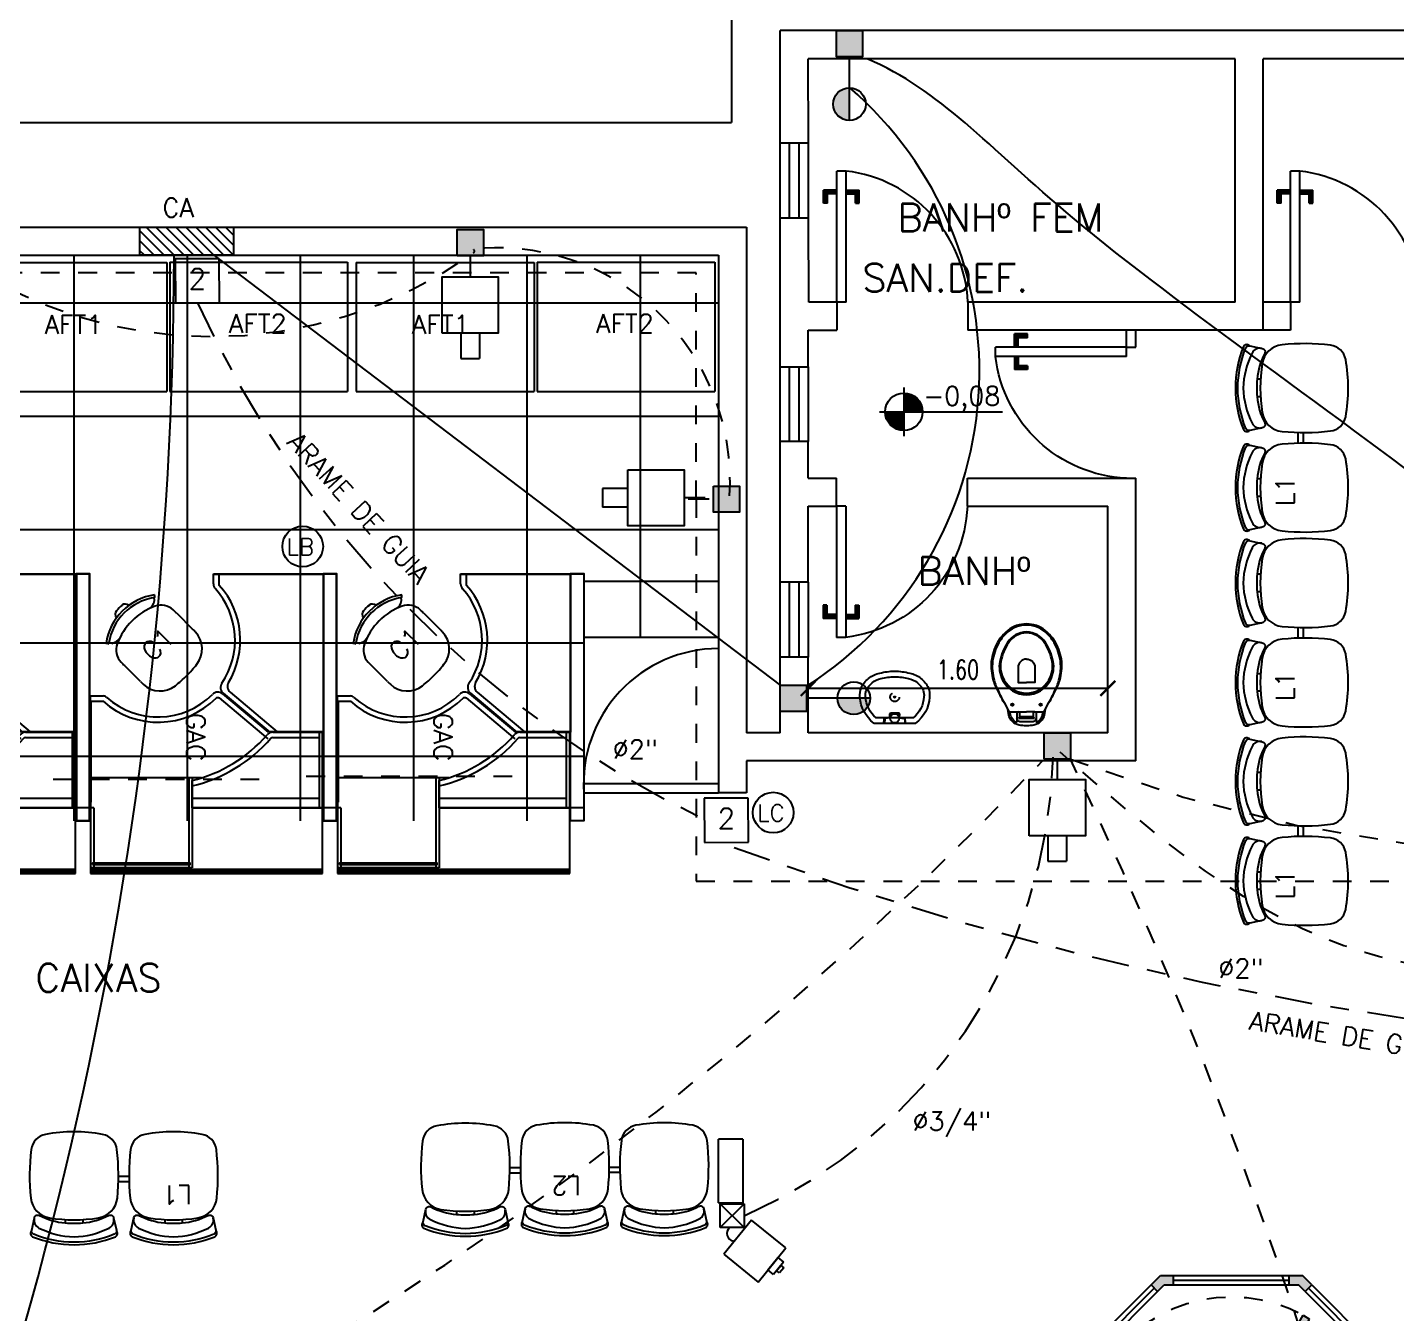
# Model space of a CAD drawing. Extents: x 16 to 124, y 36 to 90.
# Drawn here: x 44.68 to 51.99, y 43.38 to 50.25 of the extents above; entities that cross this region are included whole.
import ezdxf

# ---------------------------------------------------------------- set-up
doc = ezdxf.new("R2010")
doc.units = 0
doc.header["$LTSCALE"] = 0.02
doc.header["$PDMODE"] = 2
for name, pattern in [('DASHDOT', [1, 0.5, -0.25, 0, -0.25]), ('DASHED2', [0.375, 0.25, -0.125]), ('HIDDEN', [0.375, 0.25, -0.125])]:
    doc.linetypes.add(name, pattern=pattern)
doc.layers.get('0').update_dxf_attribs({"linetype": 'CONTINUOUS'})
doc.layers.get('DEFPOINTS').update_dxf_attribs({"linetype": 'CONTINUOUS'})
for name, color, linetype in [('42-TEXTO', 1, 'CONTINUOUS'), ('ACESSORIOS', 6, 'CONTINUOUS'), ('ALARME', 2, 'DASHDOT'), ('ARQUITETURA20', 1, 'CONTINUOUS'), ('BLOCOS', 1, 'CONTINUOUS'), ('CADEIRAS', 6, 'CONTINUOUS'), ('CAIXAS', 7, 'CONTINUOUS'), ('CAN-ALARME', 10, 'DASHDOT'), ('CAN-SENSOR', 9, 'DASHED2'), ('CANALETAS', 4, 'CONTINUOUS'), ('CODIGO', 6, 'CONTINUOUS'), ('CONDUL', 5, 'CONTINUOUS'), ('COTAS', 6, 'CONTINUOUS'), ('DIVISORIA', 5, 'CONTINUOUS'), ('EL-ELETRODUTO', 2, 'CONTINUOUS'), ('ESQUAD-SOLID', 6, 'CONTINUOUS'), ('ESQUADRIA', 1, 'CONTINUOUS'), ('ESQUADRIA-F', 6, 'CONTINUOUS'), ('ESQUADRIAS-F', 2, 'CONTINUOUS'), ('ESQUADRIAS-G', 1, 'CONTINUOUS'), ('MESA-SUP', 5, 'CONTINUOUS'), ('MESAS', 1, 'CONTINUOUS'), ('PAREDES', 7, 'CONTINUOUS'), ('PISO', 6, 'CONTINUOUS'), ('PISOELEVADO', 6, 'CONTINUOUS'), ('SAN', 6, 'CONTINUOUS'), ('TEXTO', 7, 'CONTINUOUS'), ('TEXTO-F', 6, 'CONTINUOUS'), ('TEXTO30', 5, 'CONTINUOUS'), ('TOMADAS30', 5, 'CONTINUOUS')]:
    doc.layers.add(name, color=color, linetype=linetype)
doc.styles.add('COTAS', font='romans.shx', dxfattribs={"width": 0.75})
doc.styles.add('ROMANS', font='simplex.shx')
doc.dimstyles.new('COTAS', dxfattribs={"dimtxt": 0.1, "dimasz": 0.08, "dimexe": 0.1, "dimexo": 0.05, "dimgap": 0.05, "dimtad": 1, "dimzin": 0, "dimdsep": 46, "dimtxsty": 'COTAS', "dimblk1": 'ARCHTICK', "dimblk2": 'ARCHTICK', "dimsah": 1, "dimcen": 2.5, "dimclrt": 1, "dimadec": 0, "dimazin": 0, "dimtfac": 1, "dimtdec": 4, "dimtmove": 2, "dimatfit": 3, "dimldrblk": 'ARCHTICK', "dimfxl": 1, "dimtvp": 1, "dimtolj": 1, "dimtzin": 0, "dimarcsym": 0})

# ---------------------------------------------------------------- blocks, each defined once
blk = doc.blocks.new('PORTA-GIRA')
at = {"layer": 'ESQUAD-SOLID'}
h = blk.add_hatch(color=256, dxfattribs=at)
h.paths.add_polyline_path([(0.1, 2.1667), (0.0646, 2.2021), (0.0293, 2.1667), (0.0646, 2.1314)])
h.paths.add_polyline_path([(-0.3718, 1.695), (-0.4071, 1.7303), (-0.4571, 1.6803), (-0.4571, 1.6096), (-0.4071, 1.6096), (-0.4071, 1.6596)])
h.paths.add_polyline_path([(0.4786, 2.1008, 0.012502), (0.4386, 2.1008), (0.4386, 2.001), (0.4786, 2.001)])
h.paths.add_polyline_path([(0.8525, 2.2021), (0.8172, 2.1667), (0.8525, 2.1314), (0.8879, 2.1667)])
h.paths.add_polyline_path([(1.3743, 1.6803), (1.3389, 1.7157), (1.3036, 1.6803), (1.3243, 1.6596), (1.3243, 1.6096), (1.3743, 1.6096)])
h.paths.add_polyline_path([(1.3743, 0.9925), (1.3243, 0.9925), (1.3243, 0.9425), (1.2889, 0.9071), (1.3243, 0.8718), (1.3743, 0.9218)])
h.paths.add_polyline_path([(0.8525, 0.4707), (0.8172, 0.4354), (0.8525, 0.4), (0.8879, 0.4354)])
h.paths.add_polyline_path([(0.0646, 0.4707), (0.0293, 0.4354), (0.0646, 0.4), (0.1, 0.4354)])
h.paths.add_polyline_path([(-0.3718, 0.9071), (-0.4071, 0.9425), (-0.4071, 0.9925), (-0.4571, 0.9925), (-0.4571, 0.9218), (-0.4071, 0.8718)])
h.paths.add_polyline_path([(-0.1376, 0.9337), (-0.1576, 0.9684), (-0.244, 0.9185, 0.012502), (-0.224, 0.8838)])
h.paths.add_polyline_path([(1.0748, 0.9684), (1.0548, 0.9337), (1.1412, 0.8838, 0.012502), (1.1612, 0.9185)])
h.paths.add_polyline_path([(0.5586, 1.301, 1), (0.3586, 1.301, 1)])
h.paths.add_polyline_path([(0.1, 0.35), (0, 0.35), (0, 0), (0.1, 0)])
h.paths.add_polyline_path([(0.13, 0.4), (0.0646, 0.4), (0, 0.4), (0, 0.35), (0.1, 0.35), (0.13, 0.35)])
h.paths.add_polyline_path([(0.9172, 0.4), (0.8172, 0.4), (0.7872, 0.4), (0.7872, 0.35), (0.8172, 0.35), (0.9172, 0.35)])
h.paths.add_polyline_path([(0.9172, 0.35), (0.8172, 0.35), (0.8172, 0), (0.9172, 0)])
h.paths.add_polyline_path([(0.4786, 1.4376), (0.4386, 1.4376), (0.4386, 1.399, -0.101021), (0.4786, 1.399)])
h.paths.add_polyline_path([(0.5869, 1.2501), (0.5534, 1.2694, -0.101021), (0.5334, 1.2347), (0.5669, 1.2154)])
h.paths.add_polyline_path([(0.3637, 1.2694), (0.3303, 1.2501), (0.3503, 1.2154), (0.3837, 1.2347, -0.101021)])
at = {"layer": 'ESQUADRIA'}
for p, q in [((0.0293, 2.1667), (0.0646, 2.2021)), ((0.0646, 2.2021), (0.1, 2.1667)), ((0.8525, 2.2021), (0.8172, 2.1667)), ((0.8525, 2.2021), (0.8879, 2.1667)), ((-0.3894, 1.7127), (0.047, 2.149)), ((0.0293, 2.1667), (0.0646, 2.1314)), ((0.0646, 2.1314), (0.1, 2.1667)), ((0.8172, 2.1667), (0.8525, 2.1314)), ((0.8879, 2.1667), (0.8525, 2.1314)), ((1.3212, 1.698), (0.8702, 2.149)), ((0.4386, 2.001), (0.4386, 2.101)), ((0.4386, 2.101), (0.4786, 2.101)), ((0.4786, 2.001), (0.4786, 2.101)), ((0.4386, 2.001), (0.4786, 2.001)), ((0.4586, 1.4376), (0.4586, 2.001)), ((-0.4071, 1.7303), (-0.4571, 1.6803)), ((-0.4071, 1.7303), (-0.3718, 1.695)), ((-0.3718, 1.695), (-0.4071, 1.6596)), ((1.3389, 1.7157), (1.3036, 1.6803)), ((1.3389, 1.7157), (1.3743, 1.6803)), ((-0.4571, 1.6803), (-0.4571, 1.6096)), ((-0.4071, 1.6096), (-0.4571, 1.6096)), ((-0.4321, 1.6096), (-0.4321, 0.9925)), ((-0.4071, 1.6596), (-0.4071, 1.6096)), ((1.3036, 1.6803), (1.3243, 1.6596)), ((1.3243, 1.6096), (1.3243, 1.6596)), ((1.3243, 1.6096), (1.3743, 1.6096)), ((1.3493, 0.9925), (1.3493, 1.6096)), ((1.3743, 1.6096), (1.3743, 1.6803)), ((0.4786, 1.4376), (0.4386, 1.4376)), ((0.4386, 1.399), (0.4386, 1.4376)), ((0.4786, 1.399), (0.4786, 1.4376)), ((0.3637, 1.2694), (0.3303, 1.2501)), ((0.3303, 1.2501), (0.3503, 1.2154)), ((0.5534, 1.2694), (0.5869, 1.2501)), ((0.5669, 1.2154), (0.5869, 1.2501)), ((0.3403, 1.2327), (-0.1476, 0.951)), ((0.3837, 1.2347), (0.3503, 1.2154)), ((0.5334, 1.2347), (0.5669, 1.2154)), ((0.5769, 1.2327), (1.0648, 0.951)), ((-0.4571, 0.9925), (-0.4571, 0.9218)), ((-0.4071, 0.9925), (-0.4571, 0.9925)), ((-0.4071, 0.9925), (-0.4071, 0.9425)), ((-0.1576, 0.9684), (-0.2442, 0.9184)), ((-0.1576, 0.9684), (-0.1376, 0.9337)), ((1.0548, 0.9337), (1.0748, 0.9684)), ((1.0748, 0.9684), (1.1614, 0.9184)), ((1.3243, 0.9425), (1.3243, 0.9925)), ((1.3243, 0.9925), (1.3743, 0.9925)), ((1.3743, 0.9218), (1.3743, 0.9925)), ((-0.4071, 0.8718), (-0.4571, 0.9218)), ((-0.3718, 0.9071), (-0.4071, 0.9425)), ((-0.3718, 0.9071), (-0.4071, 0.8718)), ((-0.3894, 0.8894), (0.047, 0.453)), ((-0.2442, 0.9184), (-0.2242, 0.8837)), ((-0.1376, 0.9337), (-0.2242, 0.8837)), ((0.8702, 0.453), (1.3066, 0.8894)), ((1.0548, 0.9337), (1.1414, 0.8837)), ((1.1414, 0.8837), (1.1614, 0.9184)), ((1.2889, 0.9071), (1.3243, 0.9425)), ((1.2889, 0.9071), (1.3243, 0.8718)), ((1.3243, 0.8718), (1.3743, 0.9218)), ((0.0646, 0.4707), (0.0293, 0.4354)), ((0.1, 0.4354), (0.0646, 0.4707)), ((0.8172, 0.4354), (0.8525, 0.4707)), ((0.8525, 0.4707), (0.8879, 0.4354)), ((0, 0), (0, 0.4)), ((0, 0.4), (0.1, 0.4)), ((0.0646, 0.4), (0.0293, 0.4354)), ((0.1, 0.4354), (0.0646, 0.4)), ((0.0646, 0.4), (0.13, 0.4)), ((0.13, 0.35), (0.13, 0.4)), ((0.7872, 0.35), (0.7872, 0.4)), ((0.8525, 0.4), (0.7872, 0.4)), ((0.8172, 0.4354), (0.8525, 0.4)), ((0.8172, 0.4), (0.9172, 0.4)), ((0.8525, 0.4), (0.8879, 0.4354)), ((0.9172, 0), (0.9172, 0.4)), ((0, 0.35), (0.1, 0.35)), ((0.1, 0), (0.1, 0.35)), ((0.1, 0.35), (0.13, 0.35)), ((0.8172, 0.35), (0.7872, 0.35)), ((0.8172, 0), (0.8172, 0.35)), ((0.8172, 0.35), (0.9172, 0.35)), ((0, 0), (0.1, 0)), ((0.8172, 0), (0.9172, 0))]:
    blk.add_line(p, q, dxfattribs=at)
blk.add_circle((0.4586, 1.301), 0.1, dxfattribs=at)
at = {"layer": 'ESQUADRIA-F'}
for p, q in [((-0.4071, 1.7303), (0.0293, 2.1667)), ((-0.3718, 1.695), (0.0646, 2.1314)), ((1.3036, 1.6803), (0.8525, 2.1314)), ((1.3389, 1.7157), (0.8879, 2.1667)), ((0.4386, 2.001), (0.4386, 1.4376)), ((0.4786, 2.001), (0.4786, 1.4376)), ((-0.4571, 1.6096), (-0.4571, 0.9925)), ((-0.4071, 1.6096), (-0.4071, 0.9925)), ((1.3243, 0.9925), (1.3243, 1.6096)), ((1.3743, 0.9925), (1.3743, 1.6096)), ((-0.1576, 0.9684), (0.3303, 1.2501)), ((0.5869, 1.2501), (1.0748, 0.9684)), ((-0.1376, 0.9337), (0.3503, 1.2154)), ((0.5669, 1.2154), (1.0548, 0.9337)), ((-0.3718, 0.9071), (0.0646, 0.4707)), ((0.8525, 0.4707), (1.2889, 0.9071)), ((-0.4071, 0.8718), (0.0293, 0.4354)), ((0.8879, 0.4354), (1.3243, 0.8718))]:
    blk.add_line(p, q, dxfattribs=at)
at = {"layer": 'PISO', "linetype": 'HIDDEN'}
blk.add_circle((0.4586, 1.301), 0.8, dxfattribs=at)
blk = doc.blocks.new('*X11')
at = {"color": 0}
for p, q in [((1170.7261, 1261.4762), (1170.7313, 1261.4814)), ((1170.7261, 1261.4709), (1170.7321, 1261.4769)), ((1170.7261, 1261.4656), (1170.7321, 1261.4716)), ((1170.7261, 1261.4603), (1170.7321, 1261.4663)), ((1170.7261, 1261.455), (1170.7321, 1261.461)), ((1170.7261, 1261.4497), (1170.7321, 1261.4557)), ((1170.7261, 1261.4444), (1170.7321, 1261.4504)), ((1170.7261, 1261.4391), (1170.7321, 1261.4451)), ((1170.7261, 1261.4338), (1170.7321, 1261.4398)), ((1170.7261, 1261.4285), (1170.7321, 1261.4345)), ((1170.7261, 1261.4232), (1170.7321, 1261.4292)), ((1170.7261, 1261.4179), (1170.7321, 1261.4239)), ((1170.7261, 1261.4126), (1170.7321, 1261.4186)), ((1170.7261, 1261.4073), (1170.7321, 1261.4133)), ((1170.7261, 1261.402), (1170.7321, 1261.408)), ((1170.7261, 1261.3967), (1170.7321, 1261.4027)), ((1170.7261, 1261.3914), (1170.7321, 1261.3974)), ((1170.7261, 1261.3861), (1170.7321, 1261.3921)), ((1170.7261, 1261.3808), (1170.7321, 1261.3868)), ((1170.7261, 1261.3755), (1170.7321, 1261.3815)), ((1170.7261, 1261.3702), (1170.7321, 1261.3762)), ((1170.7261, 1261.3649), (1170.7321, 1261.3709)), ((1170.7261, 1261.3595), (1170.7321, 1261.3655)), ((1170.7261, 1261.3542), (1170.7321, 1261.3602)), ((1170.7261, 1261.3489), (1170.7321, 1261.3549)), ((1170.7261, 1261.3436), (1170.7321, 1261.3496)), ((1170.7261, 1261.3383), (1170.7321, 1261.3443)), ((1170.7261, 1261.333), (1170.7321, 1261.339)), ((1170.7261, 1261.3277), (1170.7321, 1261.3337)), ((1170.7261, 1261.3224), (1170.7321, 1261.3284)), ((1170.7261, 1261.3171), (1170.7321, 1261.3231)), ((1170.7261, 1261.3118), (1170.7321, 1261.3178)), ((1170.7261, 1261.3065), (1170.7321, 1261.3125)), ((1170.7261, 1261.3012), (1170.7321, 1261.3072)), ((1170.7261, 1261.2959), (1170.7321, 1261.3019)), ((1170.7261, 1261.2906), (1170.7321, 1261.2966)), ((1170.7261, 1261.2853), (1170.7321, 1261.2913)), ((1170.7261, 1261.28), (1170.7321, 1261.286)), ((1170.7261, 1261.2747), (1170.7321, 1261.2807)), ((1170.7261, 1261.2694), (1170.7321, 1261.2754)), ((1170.7261, 1261.2641), (1170.7321, 1261.2701)), ((1170.7261, 1261.2588), (1170.7321, 1261.2648)), ((1170.7261, 1261.2535), (1170.7321, 1261.2595)), ((1170.7261, 1261.2482), (1170.7321, 1261.2542)), ((1170.7261, 1261.2429), (1170.7321, 1261.2489)), ((1170.7261, 1261.2376), (1170.7321, 1261.2436)), ((1170.7261, 1261.2323), (1170.7321, 1261.2383)), ((1170.7261, 1261.227), (1170.7321, 1261.233)), ((1170.7261, 1261.2217), (1170.7321, 1261.2277)), ((1170.7261, 1261.2164), (1170.7321, 1261.2224)), ((1170.7261, 1261.2111), (1170.7321, 1261.2171)), ((1170.7261, 1261.2058), (1170.7321, 1261.2118)), ((1170.7261, 1261.2005), (1170.7321, 1261.2065)), ((1170.7261, 1261.1951), (1170.7321, 1261.2011)), ((1170.7261, 1261.1898), (1170.7321, 1261.1958)), ((1170.7261, 1261.1845), (1170.7321, 1261.1905)), ((1170.7261, 1261.1792), (1170.7321, 1261.1852)), ((1170.7261, 1261.1739), (1170.7321, 1261.1799)), ((1170.7261, 1261.1686), (1170.7321, 1261.1746)), ((1170.7261, 1261.1633), (1170.7321, 1261.1693)), ((1170.7261, 1261.158), (1170.7321, 1261.164)), ((1170.7261, 1261.1527), (1170.7321, 1261.1587)), ((1170.7261, 1261.1474), (1170.7321, 1261.1534)), ((1170.7261, 1261.1421), (1170.7321, 1261.1481)), ((1170.7261, 1261.1368), (1170.7321, 1261.1428)), ((1170.7261, 1261.1315), (1170.7321, 1261.1375)), ((1170.7261, 1261.1262), (1170.7321, 1261.1322)), ((1170.7261, 1261.1209), (1170.7321, 1261.1269)), ((1170.7261, 1261.1156), (1170.7321, 1261.1216)), ((1170.7261, 1261.1103), (1170.7321, 1261.1163)), ((1170.7261, 1261.105), (1170.7321, 1261.111)), ((1170.7261, 1261.0997), (1170.7321, 1261.1057)), ((1170.7261, 1261.0944), (1170.7321, 1261.1004)), ((1170.7261, 1261.0891), (1170.7321, 1261.0951)), ((1170.7261, 1261.0838), (1170.7321, 1261.0898)), ((1170.7261, 1261.0785), (1170.7321, 1261.0845)), ((1170.7261, 1261.0732), (1170.7321, 1261.0792)), ((1170.7261, 1261.0679), (1170.7321, 1261.0739)), ((1170.7261, 1261.0626), (1170.7321, 1261.0686)), ((1170.7261, 1261.0573), (1170.7321, 1261.0633)), ((1170.7261, 1261.052), (1170.7321, 1261.058)), ((1170.7261, 1261.0467), (1170.7321, 1261.0527)), ((1170.7261, 1261.0414), (1170.7321, 1261.0474)), ((1170.7261, 1261.036), (1170.7321, 1261.042)), ((1170.7261, 1261.0307), (1170.7321, 1261.0367)), ((1170.7261, 1261.0254), (1170.7321, 1261.0314)), ((1170.7261, 1261.0201), (1170.7321, 1261.0261)), ((1170.7261, 1261.0148), (1170.7321, 1261.0208)), ((1170.7261, 1261.0095), (1170.7321, 1261.0155)), ((1170.7261, 1261.0042), (1170.7321, 1261.0102)), ((1170.7261, 1260.9989), (1170.7321, 1261.0049)), ((1170.7261, 1260.9936), (1170.7321, 1260.9996)), ((1170.7261, 1260.9883), (1170.7321, 1260.9943)), ((1170.7261, 1260.983), (1170.7321, 1260.989)), ((1170.7261, 1260.9777), (1170.7321, 1260.9837)), ((1170.7281, 1260.9744), (1170.7321, 1260.9784))]:
    blk.add_line(p, q, dxfattribs=at)
blk = doc.blocks.new('C1')
at = {"layer": 'CADEIRAS'}
for p, q in [((-0.1571, -0.0915), (-0.1627, -0.084)), ((-0.141, -0.1051), (-0.1505, -0.0924)), ((0.1822, -0.1051), (0.1916, -0.0924)), ((0.1982, -0.0915), (0.2039, -0.084)), ((-0.1768, -0.3574), (-0.1768, -0.237)), ((0.218, -0.237), (0.218, -0.3574))]:
    blk.add_line(p, q, dxfattribs=at)
for centre, radius, start, end in [((0.0206, -0.3284), 0.329, 86.41668, 93.58332), ((0.0206, -0.3284), 0.3055, 53.1301, 126.8699), ((0.0206, -0.3284), 0.2914, 54.0396, 125.9604), ((0.0018, -0.0281), 0.0282, 93.58332, 176.62809), ((0.0394, -0.0281), 0.0282, 3.37191, 86.41668), ((-0.0825, -0.2134), 0.094, 114.93883, 178.30739), ((-0.1533, -0.0887), 0.0047, 216.8699, 305.9604), ((-0.1047, -0.0545), 0.0623, 234.34051, 285.73963), ((0.0206, -0.435), 0.3384, 90, 114.93883), ((0.0206, -0.435), 0.3384, 65.06117, 90), ((0.1458, -0.0545), 0.0623, 254.26037, 305.65949), ((0.1236, -0.2134), 0.094, 1.69261, 65.06117), ((0.1944, -0.0887), 0.0047, 234.0396, 323.1301), ((0.7162, -0.237), 0.893, 178.30739, 180), ((-0.675, -0.237), 0.893, 0, 1.69261), ((0.5282, -0.3574), 0.705, 180, 181.72928), ((-0.487, -0.3574), 0.705, 358.27072, 360), ((-0.045, -0.3747), 0.1316, 181.72928, 263.15503), ((0.0861, -0.3747), 0.1316, 276.84497, 358.27072), ((0.0206, 0.1713), 0.6815, 263.15503, 270), ((0.0206, 0.1713), 0.6815, 270, 276.84497)]:
    blk.add_arc(centre, radius, start, end, dxfattribs=at)
at = {"layer": 'CODIGO', "style": 'ROMANS'}
blk.add_text('C1', height=0.1, dxfattribs=at).set_placement((-0.0581, -0.3324))
blk = doc.blocks.new('GAC')
at = {"layer": 'CODIGO', "color": 2}
blk.add_line((1.2, 1.297), (1.2, 0.618), dxfattribs=at)
at = {"layer": 'MESA-SUP'}
for p, q in [((1.25, 1.39), (1.25, 1.32)), ((0, 1.32), (0.8467, 1.32)), ((0.0025, 1.3175), (0.8442, 1.3175)), ((0.0025, 1.3175), (0.8442, 1.3175)), ((1.25, 0.07), (1.25, 0))]:
    blk.add_line(p, q, dxfattribs=at)
blk.add_lwpolyline([(0, 1.32), (-0.0015, 1.32), (-0.0015, 1.39), (0, 1.39)], dxfattribs=at)
for points in [[(1.32, 1.32), (0, 1.32), (0, 1.39), (1.32, 1.39)], [(1.32, 0.07), (0, 0.07), (0, 0), (1.32, 0)]]:
    blk.add_lwpolyline(points, close=True, dxfattribs=at)
at = {"layer": 'MESAS'}
for p, q in [((0, 0.7325), (0, 1.32)), ((0.0025, 0.7325), (0.0025, 1.3175)), ((0.8442, 1.3175), (0.8442, 1.0298)), ((0.8467, 1.32), (0.8467, 1.0328)), ((0.8467, 1.315), (0.8467, 1.03)), ((0.8467, 1.0485), (0.8467, 1.315)), ((1.6, 1.315), (0.8467, 1.315)), ((0.8467, 1.315), (1.25, 1.315)), ((0.8467, 1.297), (1.25, 1.297)), ((0.8747, 1.0485), (0.8747, 1.297)), ((0.9, 1.315), (1.25, 1.315)), ((1.25, 1.302), (1.25, 1.315)), ((1.25, 1.315), (1.25, 0.618)), ((1.25, 0.618), (1.25, 1.302)), ((1.58, 1.315), (1.58, 0.075)), ((1.5852, 1.315), (1.5852, 0.075)), ((1.59, 1.315), (1.59, 0.075)), ((1.5941, 1.315), (1.5941, 0.075)), ((1.5973, 1.315), (1.5973, 0.075)), ((1.5993, 1.315), (1.5993, 0.075)), ((1.6, 0.075), (1.6, 1.315)), ((0.6326, 0.8212), (0.8442, 1.0734)), ((0.6383, 0.7844), (0.8467, 1.0328)), ((0.6417, 0.7807), (0.8467, 1.025)), ((0.0542, 0.7325), (0, 0.7325)), ((0.0622, 0.7636), (0.0025, 0.7636)), ((1.09, 0.6692), (1.09, 0.075)), ((1.09, 0.618), (1.09, 0.6)), ((1.09, 0.618), (1.09, 0.6)), ((1.09, 0.618), (1.57, 0.618)), ((1.09, 0.6), (1.546, 0.6)), ((1.25, 0.618), (1.1043, 0.618)), ((1.552, 0.6), (1.57, 0.6)), ((1.57, 0.618), (1.57, 0.6)), ((1.57, 0.6), (1.57, 0.075)), ((0.6527, 0.075), (0.6527, 0.1423)), ((1.2227, 0.075), (0.6527, 0.075)), ((0.6807, 0.0775), (1.2202, 0.0775)), ((1.09, 0.075), (1.6, 0.075)), ((1.25, 0.093), (1.25, 0.075)), ((1.25, 0.093), (1.546, 0.093)), ((1.25, 0.075), (1.57, 0.075)), ((1.552, 0.093), (1.57, 0.093))]:
    blk.add_line(p, q, dxfattribs=at)
blk.add_lwpolyline([(0.6807, 0.0775), (0.6807, 0.1423, -0.184744), (0.6812, 0.1437, 0.399041), (0.6639, 0.7465, -0.389622), (0.6632, 0.7627), (0.8812, 1.0225)], format="xyb", dxfattribs=at)
blk.add_lwpolyline([(1.552, 0.086), (1.552, 0.607), (1.546, 0.607), (1.546, 0.086)], close=True, dxfattribs=at)
for centre, radius, start, end in [((0.8867, 1.0485), 0.04, 180, 229.04057), ((0.8867, 1.0485), 0.012, 180, 229.04057), ((0.355, 0.436), 0.7991, 13.1649, 49.04057), ((0.355, 0.436), 0.7711, 13.65202, 49.04057), ((0.355, 0.436), 0.4394, 58.9935, 131.79281), ((0.355, 0.436), 0.4114, 55.96883, 131.79281), ((0.6019, 0.8469), 0.04, 238.9935, 320), ((0.0542, 0.7725), 0.04, 270, 311.79281), ((0.6076, 0.8101), 0.04, 235.96883, 320), ((0.6724, 0.755), 0.04, 140, 225.14798), ((0.355, 0.436), 0.41, 318.13186, 45.14798), ((0.6827, 0.1423), 0.03, 138.13186, 180)]:
    blk.add_arc(centre, radius, start, end, dxfattribs=at)
at = {"rotation": 135}
blk.add_blockref('C1', (0.198, 0.2143), dxfattribs=at)
at = {"layer": 'MESAS'}
blk.add_blockref('*X11', (-1169.1801, -1260.8814), dxfattribs=at)
at = {"layer": 'CODIGO', "style": 'ROMANS'}
blk.add_text('GAC', height=0.1, dxfattribs=at).set_placement((0.7435, 0.5887))
blk = doc.blocks.new('A$C2DC308E3')
at = {"layer": 'CADEIRAS'}
for p, q in [((0.1848, 0.4548), (0.1848, 0.4727)), ((0.2788, 0.4548), (0.2788, 0.4727)), ((0.7159, 0.4548), (0.7159, 0.4727)), ((0.8099, 0.4548), (0.8099, 0.4727)), ((0.4682, 0.2529), (0.5265, 0.2529)), ((0.4682, 0.2529), (0.4779, 0.2529)), ((0.4692, 0.2247), (0.5256, 0.2247))]:
    blk.add_line(p, q, dxfattribs=at)
for points in [[(0.4584, 0.5138, 0.481357), (0.4531, 0.5465, 0.097119), (0.2318, 0.5891, 0.097119), (0.0105, 0.5465, 0.481357), (0.0052, 0.5138)], [(0.9895, 0.5138, 0.481357), (0.9842, 0.5465, 0.097119), (0.7629, 0.5891, 0.097119), (0.5417, 0.5465, 0.481357), (0.5363, 0.5138)], [(0.1848, 0.4727, 0.100785), (0.0473, 0.4327, -0.49505), (0.0202, 0.4453), (0.0055, 0.5121, -0.365963), (0.0168, 0.5335, -0.0944), (0.2318, 0.5761, -0.0944), (0.4468, 0.5335, -0.365963), (0.4581, 0.5121), (0.4434, 0.4453, -0.49505), (0.4163, 0.4327, 0.100785), (0.2788, 0.4727, 0.100785)], [(0.444, 0.448, 0.344642), (0.419, 0.5003, 0.1068), (0.2318, 0.5474, 0.1068), (0.0446, 0.5003, 0.344642), (0.0196, 0.448)], [(0.7159, 0.4727, 0.100785), (0.5784, 0.4327, -0.49505), (0.5513, 0.4453), (0.5366, 0.5121, -0.365963), (0.548, 0.5335, -0.0944), (0.7629, 0.5761, -0.0944), (0.9779, 0.5335, -0.365963), (0.9892, 0.5121), (0.9746, 0.4453, -0.49505), (0.9475, 0.4327, 0.100785), (0.8099, 0.4727, 0.100785)], [(0.9752, 0.448, 0.344642), (0.9501, 0.5003, 0.1068), (0.7629, 0.5474, 0.1068), (0.5758, 0.5003, 0.344642), (0.5507, 0.448)]]:
    blk.add_lwpolyline(points, format="xyb", dxfattribs=at)
for points in [[(0.1008, 0.4459, 0.340817), (0.0005, 0.3401, 0.05523), (0.0028, 0.0813, 0.328643), (0.0792, 0, 0.09095), (0.3844, 0, 0.328643), (0.4608, 0.0813, 0.05523), (0.4631, 0.3401, 0.340817), (0.3629, 0.4459, 0.077917)], [(0.6319, 0.4459, 0.340817), (0.5316, 0.3401, 0.05523), (0.5339, 0.0813, 0.328643), (0.6103, 0, 0.09095), (0.9156, 0, 0.328643), (0.9919, 0.0813, 0.05523), (0.9942, 0.3401, 0.340817), (0.894, 0.4459, 0.077917)]]:
    blk.add_lwpolyline(points, format="xyb", close=True, dxfattribs=at)
for centre in [(0.2318, -0.0397), (0.7629, -0.0397)]:
    blk.add_arc(centre, 0.5146, 84.75947, 95.24053, dxfattribs=at)
at = {"layer": 'CODIGO', "style": 'ROMANS'}
blk.add_text('L1', height=0.1, dxfattribs=at).set_placement((0.1328, 0.273))
blk = doc.blocks.new('A$C33302E0F')
at = {"layer": 'CADEIRAS'}
for p, q in [((0.1848, 0.4548), (0.1848, 0.4727)), ((0.2788, 0.4548), (0.2788, 0.4727)), ((0.7159, 0.4548), (0.7159, 0.4727)), ((0.8099, 0.4548), (0.8099, 0.4727)), ((1.247, 0.4578), (1.247, 0.4757)), ((1.341, 0.4578), (1.341, 0.4757)), ((0.4682, 0.2529), (0.5265, 0.2529)), ((0.4682, 0.2529), (0.4779, 0.2529)), ((0.4692, 0.2247), (0.5256, 0.2247)), ((0.9994, 0.2559), (1.0576, 0.2559)), ((1.0003, 0.2277), (1.0567, 0.2277))]:
    blk.add_line(p, q, dxfattribs=at)
for points in [[(0.4584, 0.5138, 0.481357), (0.4531, 0.5465, 0.097119), (0.2318, 0.5891, 0.097119), (0.0105, 0.5465, 0.481357), (0.0052, 0.5138)], [(0.9895, 0.5138, 0.481357), (0.9842, 0.5465, 0.097119), (0.7629, 0.5891, 0.097119), (0.5417, 0.5465, 0.481357), (0.5363, 0.5138)], [(1.5206, 0.5168, 0.481357), (1.5153, 0.5495, 0.097119), (1.294, 0.5921, 0.097119), (1.0728, 0.5495, 0.481357), (1.0675, 0.5168)], [(0.1848, 0.4727, 0.100785), (0.0473, 0.4327, -0.49505), (0.0202, 0.4453), (0.0055, 0.5121, -0.365963), (0.0168, 0.5335, -0.0944), (0.2318, 0.5761, -0.0944), (0.4468, 0.5335, -0.365963), (0.4581, 0.5121), (0.4434, 0.4453, -0.49505), (0.4163, 0.4327, 0.100785), (0.2788, 0.4727, 0.100785)], [(0.444, 0.448, 0.344642), (0.419, 0.5003, 0.1068), (0.2318, 0.5474, 0.1068), (0.0446, 0.5003, 0.344642), (0.0196, 0.448)], [(0.7159, 0.4727, 0.100785), (0.5784, 0.4327, -0.49505), (0.5513, 0.4453), (0.5366, 0.5121, -0.365963), (0.548, 0.5335, -0.0944), (0.7629, 0.5761, -0.0944), (0.9779, 0.5335, -0.365963), (0.9892, 0.5121), (0.9746, 0.4453, -0.49505), (0.9475, 0.4327, 0.100785), (0.8099, 0.4727, 0.100785)], [(0.9752, 0.448, 0.344642), (0.9501, 0.5003, 0.1068), (0.7629, 0.5474, 0.1068), (0.5758, 0.5003, 0.344642), (0.5507, 0.448)], [(1.247, 0.4757, 0.100785), (1.1095, 0.4357, -0.49505), (1.0824, 0.4483), (1.0677, 0.5151, -0.365963), (1.0791, 0.5365, -0.0944), (1.294, 0.5791, -0.0944), (1.509, 0.5365, -0.365963), (1.5203, 0.5151), (1.5057, 0.4483, -0.49505), (1.4786, 0.4357, 0.100785), (1.341, 0.4757, 0.100785)], [(1.5063, 0.451, 0.344642), (1.4812, 0.5032, 0.1068), (1.294, 0.5504, 0.1068), (1.1069, 0.5032, 0.344642), (1.0818, 0.451)]]:
    blk.add_lwpolyline(points, format="xyb", dxfattribs=at)
for points in [[(0.1008, 0.4459, 0.340817), (0.0005, 0.3401, 0.05523), (0.0028, 0.0813, 0.328643), (0.0792, 0, 0.09095), (0.3844, 0, 0.328643), (0.4608, 0.0813, 0.05523), (0.4631, 0.3401, 0.340817), (0.3628, 0.4459, 0.077917)], [(0.6319, 0.4459, 0.340817), (0.5316, 0.3401, 0.05523), (0.5339, 0.0813, 0.328643), (0.6103, 0, 0.09095), (0.9156, 0, 0.328643), (0.9919, 0.0813, 0.05523), (0.9942, 0.3401, 0.340817), (0.894, 0.4459, 0.077917)], [(1.163, 0.4489, 0.340817), (1.0627, 0.343, 0.05523), (1.065, 0.0843, 0.328643), (1.1414, 0.003, 0.09095), (1.4467, 0.003, 0.328643), (1.523, 0.0843, 0.05523), (1.5254, 0.343, 0.340817), (1.4251, 0.4489, 0.077917)]]:
    blk.add_lwpolyline(points, format="xyb", close=True, dxfattribs=at)
for centre in [(0.2318, -0.0397), (0.7629, -0.0397), (1.294, -0.0367)]:
    blk.add_arc(centre, 0.5146, 84.75947, 95.24053, dxfattribs=at)
at = {"layer": 'CODIGO', "style": 'ROMANS'}
blk.add_text('L2', height=0.1, dxfattribs=at).set_placement((0.6757, 0.2737))
blk = doc.blocks.new('AFT2')
at = {"layer": 'MESAS'}
for p, q in [((0, 0), (0.95, 0)), ((0, 0), (0, -0.69)), ((0.95, 0), (0.95, -0.69)), ((0, -0.69), (0.95, -0.69))]:
    blk.add_line(p, q, dxfattribs=at)
at = {"layer": 'CODIGO', "style": 'ROMANS'}
blk.add_text('AFT2', height=0.1, dxfattribs=at).set_placement((0.3152, -0.3775))
blk = doc.blocks.new('AFT1')
at = {"layer": 'MESAS'}
for p, q in [((0, 0), (0.95, 0)), ((0, 0), (0, -0.69)), ((0.95, 0), (0.95, -0.69)), ((0, -0.69), (0.95, -0.69))]:
    blk.add_line(p, q, dxfattribs=at)
at = {"layer": 'CODIGO', "style": 'ROMANS'}
blk.add_text('AFT1', height=0.1, dxfattribs=at).set_placement((0.2969, -0.3813))
blk = doc.blocks.new('LB')
at = {"layer": 'ACESSORIOS'}
blk.add_circle((0, 0), 0.1086, dxfattribs=at)
at = {"layer": 'CODIGO', "style": 'ROMANS'}
blk.add_text('LB', height=0.09, dxfattribs=at).set_placement((-0.0855, -0.047))
blk = doc.blocks.new('LC')
at = {"layer": 'ACESSORIOS'}
blk.add_circle((0, 0), 0.1086, dxfattribs=at)
at = {"layer": 'CODIGO', "style": 'ROMANS'}
blk.add_text('LC', height=0.09, dxfattribs=at).set_placement((-0.0855, -0.047))
blk = doc.blocks.new('_ARCHTICK')
at = {"color": 0, "linetype": 'ByBlock', "const_width": 0.15}
blk.add_lwpolyline([(-0.5, -0.5), (0.5, 0.5)], dxfattribs=at)
blk = doc.blocks.new('*D43')
at = {"color": 0, "linetype": 'ByBlock'}
for p, q in [((60.6794, 66.5117), (60.6794, 66.7992)), ((62.2794, 66.5117), (62.2794, 66.7992)), ((62.2794, 66.6992), (60.6794, 66.6992))]:
    blk.add_line(p, q, dxfattribs=at)
at = {"layer": 'DEFPOINTS', "color": 0, "linetype": 'ByBlock'}
for p in [(60.6794, 66.6992), (60.6794, 66.4617), (62.2794, 66.4617)]:
    blk.add_point(p, dxfattribs=at)
at = {"color": 0, "linetype": 'ByBlock', "xscale": 0.08, "yscale": 0.08, "zscale": 0.08, "rotation": 180}
blk.add_blockref('_ARCHTICK', (60.6794, 66.6992), dxfattribs=at)
at = {"color": 0, "linetype": 'ByBlock', "xscale": 0.08, "yscale": 0.08, "zscale": 0.08}
blk.add_blockref('_ARCHTICK', (62.2794, 66.6992), dxfattribs=at)
at = {"color": 1, "linetype": 'ByBlock', "insert": (61.4794, 66.7992), "char_height": 0.1, "attachment_point": 5, "style": 'COTAS'}
blk.add_mtext('\\A1;1.60', dxfattribs=at)
blk = doc.blocks.new('A$C7B783AE8')
at = {"layer": 'ESQUADRIAS-F'}
blk.add_arc((-0.0332, 0.7376), 0.7384, 272.57372, 353.18409, dxfattribs=at)
at = {"layer": 'ESQUADRIAS-G'}
for p, q in [((0.5284, 0.75), (0.5284, 0.77)), ((0.5284, 0.77), (0.5984, 0.77)), ((0.5284, 0.75), (0.5784, 0.75)), ((0.5784, 0.7), (0.5784, 0.75)), ((0.5984, 0.7), (0.5984, 0.77)), ((0, 0.7), (0.7, 0.7)), ((0, 0.65), (0, 0.7)), ((0.7, 0.65), (0.7, 0.7)), ((0, 0.65), (0.7, 0.65)), ((0.5284, 0.6), (0.5784, 0.6)), ((0.5284, 0.6), (0.5284, 0.58)), ((0.5784, 0.65), (0.5784, 0.6)), ((0.5984, 0.65), (0.5984, 0.58)), ((0.5284, 0.58), (0.5984, 0.58))]:
    blk.add_line(p, q, dxfattribs=at)
for points in [[(0.5284, 0.75), (0.5784, 0.75), (0.5284, 0.77), (0.5984, 0.77)], [(0.5984, 0.7), (0.5984, 0.77), (0.5784, 0.7), (0.5784, 0.75)], [(0.5284, 0.58), (0.5984, 0.58), (0.5284, 0.6), (0.5784, 0.6)], [(0.5984, 0.58), (0.5984, 0.65), (0.5784, 0.6), (0.5784, 0.65)]]:
    blk.add_solid(points, dxfattribs=at)
blk = doc.blocks.new('A$C7BC71DF2')
at = {"layer": 'SAN'}
blk.add_line((0.0575, 0.2095), (0.0575, 0.1625), dxfattribs=at)
for points in [[(0.28, 0.186, -0.054423), (0.269, 0.106, -0.129975), (0.2405, 0.046, -0.115349), (0.19, 0.006, -0.10182), (0.14, 0, -0.216856), (0.0015, 0.0745, -0.186978), (0, 0.0775), (0, 0.186), (0, 0.2945, -0.186978), (0.0015, 0.2975, -0.216856), (0.14, 0.372, -0.10182), (0.19, 0.366, -0.115349), (0.2405, 0.326, -0.129975), (0.269, 0.266, -0.054423)], [(0.25, 0.186, -0.054504), (0.2397, 0.1124, -0.133347), (0.2173, 0.065, -0.112344), (0.1788, 0.0339, -0.097819), (0.1423, 0.0299, -0.205179), (0.03, 0.0869), (0.03, 0.2852, -0.205179), (0.1423, 0.3421, -0.097819), (0.1788, 0.3381, -0.112344), (0.2173, 0.307, -0.133347), (0.2397, 0.2596, -0.054504)]]:
    blk.add_lwpolyline(points, format="xyb", close=True, dxfattribs=at)
for points in [[(0.0359, 0.2082, -0.511016), (0.03, 0.212), (0.0275, 0.235, 0.298443), (0.0245, 0.239), (0, 0.2405)], [(0.0025, 0.2445), (0.023, 0.2425, -0.358326), (0.0295, 0.236), (0.032, 0.213, 0.447938), (0.0355, 0.2105, -0.216474), (0.0575, 0.2095)], [(0.0359, 0.1638, 0.511016), (0.03, 0.16), (0.0275, 0.137, -0.298443), (0.0245, 0.133), (0, 0.1315)], [(0.0025, 0.1275), (0.023, 0.1295, 0.358326), (0.0295, 0.136), (0.032, 0.159, -0.447938), (0.0355, 0.1615, 0.216474), (0.0575, 0.1625)]]:
    blk.add_lwpolyline(points, format="xyb", dxfattribs=at)
for centre, radius in [((0.028, 0.186), 0.024), ((0.141, 0.186), 0.004)]:
    blk.add_circle(centre, radius, dxfattribs=at)
at = {"layer": 'SAN', "linetype": 'DASHDOT'}
blk.add_circle((0.141, 0.186), 0.024, dxfattribs=at)
blk = doc.blocks.new('A$C00673D98')
at = {"layer": 'SAN'}
for points in [[(0.0886, 0.4572, 0.047116), (0.0887, 0.4577), (0.0932, 0.4869, -0.305161), (0.148, 0.54, -0.049506), (0.188, 0.544, -0.049506), (0.228, 0.54, -0.305161), (0.2828, 0.4869), (0.2873, 0.4577, 0.047116), (0.2874, 0.4572)], [(0.137, 0.47), (0.137, 0.5025), (0.137, 0.5209, 0.5854), (0.1309, 0.5244, 0.134872), (0.108, 0.5, 0.082359), (0.1003, 0.4687)], [(0.137, 0.5025, -0.414214), (0.157, 0.5225), (0.188, 0.5225), (0.219, 0.5225, -0.414214), (0.239, 0.5025)], [(0.239, 0.47), (0.239, 0.5025), (0.239, 0.5209, -0.5854), (0.2451, 0.5244, -0.134872), (0.268, 0.5, -0.082359), (0.2757, 0.4687)], [(0.143, 0.47), (0.1075, 0.47, 0.269143), (0.0902, 0.4599), (0.0886, 0.4572, -0.044891), (0.0883, 0.4567), (0.068, 0.42, 0.036783), (0.056, 0.4, 0.0196), (0.035, 0.36, 0.056836), (0.01, 0.3, 0.089116), (0, 0.2, 0.095425), (0.0325, 0.1, 0.091656), (0.088, 0.0345, 0.16072), (0.188, 0, 0.16072), (0.288, 0.0345, 0.091656), (0.3435, 0.1, 0.095425), (0.376, 0.2, 0.089116), (0.366, 0.3, 0.056836), (0.341, 0.36, 0.0196), (0.32, 0.4, 0.036783), (0.308, 0.42), (0.2877, 0.4567, -0.044891), (0.2874, 0.4572), (0.2858, 0.4599, 0.269143), (0.2685, 0.47), (0.233, 0.47)], [(0.143, 0.47, 0.414214), (0.153, 0.48), (0.153, 0.493, 0.226163), (0.1504, 0.4984, -0.733322), (0.153, 0.505), (0.188, 0.505), (0.223, 0.505, -0.733322), (0.2256, 0.4984, 0.226163), (0.223, 0.493), (0.223, 0.48, 0.414214), (0.233, 0.47)], [(0.068, 0.42), (0.057, 0.4, 0.0204), (0.038, 0.36, 0.050595), (0.0145, 0.3, 0.089432), (0.0065, 0.2, 0.098712), (0.0405, 0.1, 0.072481), (0.088, 0.043, 0.182574), (0.188, 0.007, 0.182574), (0.288, 0.043, 0.072481), (0.3355, 0.1, 0.098712), (0.3695, 0.2, 0.089432), (0.3615, 0.3, 0.050595), (0.338, 0.36, 0.0204), (0.319, 0.4), (0.308, 0.42)], [(0.188, 0.188, -0.394755), (0.143, 0.232), (0.143, 0.312), (0.188, 0.312)], [(0.188, 0.188, 0.394755), (0.233, 0.232), (0.233, 0.312), (0.188, 0.312)]]:
    blk.add_lwpolyline(points, format="xyb", dxfattribs=at)
for points in [[(0.143, 0.47), (0.1879, 0.47)], [(0.153, 0.4965), (0.188, 0.4965), (0.223, 0.4965)], [(0.233, 0.47), (0.1881, 0.47)]]:
    blk.add_lwpolyline(points, dxfattribs=at)
for points in [[(0.316, 0.3, 0.278895), (0.188, 0.3785, 0.278895), (0.06, 0.3, 0.167831), (0.0455, 0.2, 0.098952), (0.086, 0.1, 0.247323), (0.188, 0.043, 0.247323), (0.29, 0.1, 0.098952), (0.3305, 0.2, 0.167831)], [(0.307, 0.3, 0.264523), (0.188, 0.37, 0.264523), (0.069, 0.3, 0.185303), (0.0515, 0.2, 0.106842), (0.093, 0.1, 0.250606), (0.188, 0.048, 0.250606), (0.283, 0.1, 0.106842), (0.3245, 0.2, 0.185303)]]:
    blk.add_lwpolyline(points, format="xyb", close=True, dxfattribs=at)
for centre in [(0.113, 0.431), (0.263, 0.431)]:
    blk.add_circle(centre, 0.0065, dxfattribs=at)

msp = doc.modelspace()

# ---------------------------------------------------------------- hatches: boundary and pattern name
at = {"layer": 'CAIXAS'}
for points in [[(48.99636, 50.09198), (49.13636, 50.09198), (49.13636, 50.23198), (48.99636, 50.23198)], [(49.06636, 49.75215), (49.06636, 49.92622, 0.4142136), (48.97933, 49.83918, 0.4142136)], [(47.11093, 49.16926), (46.97093, 49.16926), (46.97093, 49.02926), (47.11093, 49.02926)], [(48.47938, 47.65986), (48.47938, 47.79986), (48.33938, 47.79986), (48.33938, 47.65986)], [(48.83636, 46.59698), (48.83636, 46.73698), (48.69636, 46.73698), (48.69636, 46.59698)], [(49.17619, 46.66698), (49.00212, 46.66698, 1.0000002)], [(50.24636, 46.48198), (50.10636, 46.48198), (50.10636, 46.34198), (50.24636, 46.34198)]]:
    msp.add_hatch(color=256, dxfattribs=at).paths.add_polyline_path(points)
h = msp.add_hatch(dxfattribs=at)
h.set_pattern_fill('ANSI31', color=256, scale=0.3, angle=270, style=0)
h.set_pattern_definition([(315, (75.66455, 123.036487), (0.026516504, 0.026516504), [])])
h.paths.add_polyline_path([(45.77636, 49.11164), (45.77636, 49.18198), (45.27636, 49.18198), (45.27636, 49.11164)])
h.paths.add_polyline_path([(45.77636, 49.03198), (45.77636, 49.11164), (45.27636, 49.11164), (45.27636, 49.03198)])

# ---------------------------------------------------------------- linework, layer by layer
at = {"layer": 'ALARME', "ltscale": 20}
for centre, radius, start, end in [((50.76573, 51.15687), 5.70143, 204.663139, 244.275081), ((47.4049, 46.4258), 2.75037, 293.620312, 358.465498), ((54.68382, 62.84369), 18.0827, 249.836923, 282.753944)]:
    msp.add_arc(centre, radius, start, end, dxfattribs=at)
at = {"layer": 'CAIXAS'}
for p, q in [((49.06636, 49.75215), (49.06636, 50.09198)), ((47.04093, 49.02926), (47.04093, 48.91693)), ((46.99093, 48.61693), (46.99093, 48.48101)), ((47.09093, 48.61693), (47.09093, 48.48101)), ((46.99093, 48.48101), (47.09093, 48.48101)), ((47.88329, 47.7873), (47.74737, 47.7873)), ((47.74737, 47.7873), (47.74737, 47.6873)), ((47.88329, 47.6873), (47.74737, 47.6873)), ((48.29562, 47.7373), (48.18329, 47.7373)), ((48.31635, 47.72986), (48.20402, 47.72986)), ((49.17619, 46.66698), (48.83636, 46.66698)), ((50.17645, 46.34476), (50.17645, 46.23243)), ((50.12645, 45.93243), (50.12645, 45.79651)), ((50.22645, 45.93243), (50.22645, 45.79651)), ((50.12645, 45.79651), (50.22645, 45.79651))]:
    msp.add_line(p, q, dxfattribs=at)
for points in [[(49.13636, 50.23198), (49.13636, 50.09198), (48.99636, 50.09198), (48.99636, 50.23198)], [(45.77636, 49.18198), (45.77636, 49.03198), (45.27636, 49.03198), (45.27636, 49.18198)], [(46.97093, 49.02926), (46.97093, 49.16926), (47.11093, 49.16926), (47.11093, 49.02926)], [(46.89093, 48.61693), (46.89093, 48.91693), (47.19093, 48.91693), (47.19093, 48.61693)], [(47.88329, 47.8873), (48.18329, 47.8873), (48.18329, 47.5873), (47.88329, 47.5873)], [(48.33938, 47.79986), (48.47938, 47.79986), (48.47938, 47.65986), (48.33938, 47.65986)], [(48.69636, 46.73698), (48.83636, 46.73698), (48.83636, 46.59698), (48.69636, 46.59698)], [(50.10636, 46.34198), (50.10636, 46.48198), (50.24636, 46.48198), (50.24636, 46.34198)], [(50.02645, 45.93243), (50.02645, 46.23243), (50.32645, 46.23243), (50.32645, 45.93243)]]:
    msp.add_lwpolyline(points, close=True, dxfattribs=at)
for centre in [(49.06636, 49.83918), (49.08916, 46.66698)]:
    msp.add_circle(centre, 0.08703, dxfattribs=at)
at = {"layer": 'CAN-ALARME'}
for p, q in [((48.24746, 48.93842), (42.487, 48.93842)), ((48.24746, 47.72958), (48.24746, 48.93842)), ((48.24746, 47.72958), (48.24746, 45.69108)), ((45.91399, 46.23377), (44.79579, 46.23377)), ((47.26514, 46.24929), (46.11588, 46.24929)), ((48.24746, 45.69108), (60.21833, 45.69108))]:
    msp.add_line(p, q, dxfattribs=at)
at = {"layer": 'CAN-SENSOR'}
for centre, radius, start, end in [((45.65939, 51.01063), 2.41259, 234.182862, 305.466911), ((47.18454, 47.82766), 1.24442, 356.333345, 96.973299), ((47.05313, 49.05429), 0.01055, 305.466911, 54.533089), ((53.02098, 53.58921), 7.76021, 249.050561, 322.097654), ((36.49035, 59.2288), 18.74742, 293.800003, 316.533931), ((28.32463, 35.73091), 24.35482, 13.407006, 25.82898)]:
    msp.add_arc(centre, radius, start, end, dxfattribs=at)
msp.add_spline([(53.10663, 44.20332), (52.92567, 44.84631), (52.42395, 45.15488), (51.81931, 45.30916), (50.19107, 46.37835)], degree=3, dxfattribs=at)
at = {"layer": 'CANALETAS'}
msp.add_line((45.67133, 49.03198), (48.69636, 46.73698), dxfattribs=at)
for centre, radius, start, end in [((47.76522, 48.41423), 1.99551, 302.805589, 49.304585), ((24.3964, 49.06315), 21.06282, 334.622018, 359.915196)]:
    msp.add_arc(centre, radius, start, end, dxfattribs=at)
msp.add_open_spline([(52.91636, 46.81417), (53.80777, 46.77996), (50.32018, 48.9637), (49.55844, 49.91083), (49.16015, 50.08198)], degree=3, knots=[0, 0, 0, 0, 3.2269448, 4.6245148, 4.6245148, 4.6245148, 4.6245148], dxfattribs=at)
at = {"layer": 'CONDUL'}
for p, q in [((48.37618, 43.84069), (48.37618, 43.96649)), ((48.50401, 43.96649), (48.37618, 43.84069)), ((48.50401, 43.84069), (48.37618, 43.96649)), ((48.37618, 43.96649), (48.50401, 43.96649)), ((48.50401, 43.96649), (48.50401, 43.84069)), ((48.50401, 43.84069), (48.37618, 43.84069))]:
    msp.add_line(p, q, dxfattribs=at)
at = {"layer": 'COTAS'}
for p, q in [((49.35703, 48.32645), (49.35703, 48.06645)), ((49.22703, 48.19645), (49.88425, 48.19645))]:
    msp.add_line(p, q, dxfattribs=at)
at = {"layer": 'COTAS', "const_width": 0.1}
for points in [[(49.40703, 48.19645, 0.4142136), (49.35703, 48.24645, 1)], [(49.30703, 48.19645, 0.4142136), (49.35703, 48.14645, 0.4142136)]]:
    msp.add_lwpolyline(points, format="xyb", dxfattribs=at)
at = {"layer": 'COTAS'}
msp.add_circle((49.35703, 48.19645), 0.1, dxfattribs=at)
at = {"layer": 'DIVISORIA'}
for p, q in [((50.54636, 48.54198), (50.54636, 48.63198)), ((50.59636, 48.54198), (50.59636, 48.63198)), ((50.54636, 48.54198), (50.59636, 48.54198))]:
    msp.add_line(p, q, dxfattribs=at)
at = {"layer": 'EL-ELETRODUTO'}
msp.add_arc((48.45193, 43.80865), 0.0399, 129.560797, 261.762941, dxfattribs=at)
at = {"layer": 'ESQUADRIA'}
for p, q in [((48.69636, 49.23198), (48.69636, 49.63198)), ((48.74636, 49.23198), (48.74636, 49.63198)), ((48.79734, 49.23193), (48.79695, 49.63193)), ((48.84734, 49.23198), (48.84695, 49.63198)), ((48.69636, 48.03698), (48.69636, 48.43698)), ((48.74636, 48.03698), (48.74636, 48.43698)), ((48.79608, 48.43698), (48.79608, 48.03698)), ((48.84608, 48.43698), (48.84608, 48.03698)), ((48.69636, 46.88698), (48.69636, 47.28698)), ((48.74636, 46.88698), (48.74636, 47.28698)), ((48.79636, 47.28698), (48.79636, 46.88698)), ((48.84636, 47.28698), (48.84636, 46.88698))]:
    msp.add_line(p, q, dxfattribs=at)
at = {"layer": 'ESQUADRIA-F'}
msp.add_arc((48.36636, 46.21198), 0.72, 90, 183.982079, dxfattribs=at)
at = {"layer": 'PAREDES'}
for p, q in [((60.59636, 50.23198), (48.69636, 50.23198)), ((48.69636, 49.63198), (48.69636, 50.23198)), ((48.69636, 49.63198), (48.69636, 50.23198)), ((51.12636, 50.08198), (48.84608, 50.08198)), ((48.84695, 49.63198), (48.84608, 50.08198)), ((51.12636, 48.78198), (51.12636, 50.08198)), ((51.27636, 48.63198), (51.27636, 50.08198)), ((52.91636, 50.08198), (51.27636, 50.08198)), ((48.69636, 49.63198), (48.84695, 49.63198)), ((48.69636, 49.23198), (48.84734, 49.23198)), ((48.69636, 48.43698), (48.69636, 49.23198)), ((48.84859, 48.78198), (48.84734, 49.23198)), ((40.71636, 49.18198), (48.51636, 49.18198)), ((48.51636, 49.18198), (48.51636, 46.48198)), ((42.25636, 49.03198), (48.36636, 49.03198)), ((48.36636, 49.03198), (48.36636, 46.16198)), ((48.99859, 48.78198), (48.84859, 48.78198)), ((48.99859, 48.78198), (48.99859, 48.63198)), ((51.12636, 48.78198), (49.69859, 48.78198)), ((49.69859, 48.78198), (49.69859, 48.63198)), ((51.4215, 48.78198), (51.27636, 48.78198)), ((51.4215, 48.78198), (51.4215, 48.63198)), ((48.84608, 48.63198), (48.99859, 48.63198)), ((48.84608, 48.43698), (48.84608, 48.63198)), ((51.27636, 48.63198), (49.69859, 48.63198)), ((51.4215, 48.63198), (51.27636, 48.63198)), ((48.69636, 48.43698), (48.84608, 48.43698)), ((48.84608, 48.03698), (48.69636, 48.03698)), ((48.69636, 47.28698), (48.69636, 48.03698)), ((48.84608, 47.84198), (48.84608, 48.03698)), ((48.84608, 47.84198), (48.99636, 47.84198)), ((48.99636, 47.69198), (48.99636, 47.84198)), ((49.69636, 47.84198), (50.59636, 47.84198)), ((49.69636, 47.69198), (49.69636, 47.84198)), ((50.59636, 46.33198), (50.59636, 47.84198)), ((48.84636, 47.69198), (48.99636, 47.69198)), ((48.84636, 47.28698), (48.84636, 47.69198)), ((49.69636, 47.69198), (50.44636, 47.69198)), ((50.44636, 46.48198), (50.44636, 47.69198)), ((48.84636, 47.28698), (48.69636, 47.28698)), ((48.69636, 46.48198), (48.69636, 46.88698)), ((48.84636, 46.88698), (48.69636, 46.88698)), ((48.84636, 46.48198), (48.84636, 46.88698)), ((48.69636, 46.48198), (48.51636, 46.48198)), ((50.44636, 46.48198), (48.84636, 46.48198)), ((48.51636, 46.33198), (48.51636, 46.16198)), ((50.59636, 46.33198), (48.51636, 46.33198)), ((48.51636, 46.16198), (48.36636, 46.16198)), ((48.49639, 44.31198), (48.36636, 44.31198)), ((48.36636, 43.9724), (48.36636, 44.31198)), ((48.49639, 44.31198), (48.49639, 43.97241)), ((48.36639, 43.97241), (48.49639, 43.97241))]:
    msp.add_line(p, q, dxfattribs=at)
at = {"layer": 'PISO'}
for p, q in [((47.64636, 47.29231), (48.36636, 47.29231)), ((47.64636, 46.99231), (48.36636, 46.99231)), ((47.64636, 46.21198), (48.36636, 46.21198)), ((47.64636, 46.16198), (48.36636, 46.16198))]:
    msp.add_line(p, q, dxfattribs=at)
at = {"layer": 'PISOELEVADO'}
for p, q in [((44.92485, 46.01198), (44.92485, 49.03198)), ((45.52985, 46.01198), (45.52985, 49.03198)), ((46.13485, 46.01198), (46.13485, 49.03198)), ((46.73985, 46.01198), (46.73985, 49.03198)), ((47.34485, 46.01198), (47.34485, 49.03198)), ((47.94985, 46.99231), (47.94985, 49.03198)), ((43.86708, 48.77792), (48.36636, 48.77792)), ((42.25636, 48.17292), (48.36636, 48.17292)), ((42.25636, 47.56792), (48.36636, 47.56792)), ((42.25636, 46.96292), (47.64639, 46.96292)), ((42.25636, 46.35792), (47.64683, 46.35792))]:
    msp.add_line(p, q, dxfattribs=at)
at = {"layer": 'TEXTO-F'}
msp.add_line((40.86973, 49.74041), (48.43676, 49.74041), dxfattribs=at)
at = {"layer": 'TEXTO30'}
msp.add_line((48.43676, 55.55321), (48.43676, 49.74041), dxfattribs=at)
at = {"layer": 'TOMADAS30'}
for p, q in [((45.70063, 49.01407), (45.46524, 49.01348)), ((45.46524, 49.01348), (45.46583, 48.77831)), ((45.70122, 48.7789), (45.70063, 49.01407)), ((45.46583, 48.77831), (45.70122, 48.7789)), ((48.52624, 46.13315), (48.29085, 46.13255)), ((48.29085, 46.13255), (48.29144, 45.89739)), ((48.52683, 45.89798), (48.52624, 46.13315)), ((48.29144, 45.89739), (48.52683, 45.89798)), ((48.54372, 43.88087), (48.39562, 43.6982)), ((48.72657, 43.73263), (48.54372, 43.88087)), ((48.39562, 43.6982), (48.57846, 43.54996)), ((48.57846, 43.54996), (48.72657, 43.73263)), ((48.63035, 43.61484), (48.68379, 43.68075)), ((48.68379, 43.68075), (48.71424, 43.65606)), ((48.6608, 43.59015), (48.63035, 43.61484)), ((48.71424, 43.65606), (48.6608, 43.59015)), ((48.67724, 43.61043), (48.69985, 43.63831)), ((48.69247, 43.59809), (48.67724, 43.61043)), ((48.71508, 43.62597), (48.69247, 43.59809)), ((48.69985, 43.63831), (48.71508, 43.62597))]:
    msp.add_line(p, q, dxfattribs=at)

# ---------------------------------------------------------------- block references
at = {"layer": 'ACESSORIOS', "xscale": -1, "rotation": 89.99999999999977}
msp.add_blockref('PORTA-GIRA', (52.40749, 43.12791), dxfattribs=at)
at = {"layer": 'BLOCOS'}
for name, p in [('AFT1', (44.47021, 48.99427)), ('AFT2', (45.43602, 48.99554)), ('AFT1', (46.43171, 48.99427)), ('AFT2', (47.39752, 48.99554)), ('LB', (46.1459, 47.47725)), ('LC', (48.65934, 46.05637))]:
    msp.add_blockref(name, p, dxfattribs=at)
at = {"layer": 'BLOCOS', "rotation": 270}
for p in [(43.61708, 47.33198), (44.93708, 47.33198), (46.25708, 47.33198)]:
    msp.add_blockref('GAC', p, dxfattribs=at)
at = {"layer": 'PAREDES'}
for name, p, rotation in [('A$C2DC308E3', (51.71689, 47.56006), 89.99999999999999), ('A$C2DC308E3', (51.71689, 46.51912), 89.99999999999999), ('A$C2DC308E3', (51.71689, 45.46008), 89.99999999999999), ('A$C33302E0F', (48.30897, 44.38678), 180), ('A$C2DC308E3', (45.68752, 44.33828), 180)]:
    msp.add_blockref(name, p, dxfattribs=dict(at, rotation=rotation))
at = {"layer": 'PISO'}
for name, p, rotation in [('A$C7B783AE8', (49.69859, 48.78198), 90), ('A$C7B783AE8', (52.1215, 48.78198), 90), ('A$C00673D98', (50.20008, 47.06392), 180)]:
    msp.add_blockref(name, p, dxfattribs=dict(at, rotation=rotation))
at = {"layer": 'PISO', "xscale": -1}
msp.add_blockref('A$C7B783AE8', (50.54636, 47.84198), dxfattribs=at)
at = {"layer": 'PISO', "xscale": -1, "rotation": 90}
msp.add_blockref('A$C7B783AE8', (49.69636, 47.69198), dxfattribs=at)
at = {"layer": 'SAN', "rotation": 90}
msp.add_blockref('A$C7BC71DF2', (49.49432, 46.53209), dxfattribs=at)

# ---------------------------------------------------------------- texts
at = {"layer": '42-TEXTO', "style": 'ROMANS'}
for p in [(45.53679, 48.85199), (48.3624, 45.97107)]:
    msp.add_text('2', height=0.10903, dxfattribs=at).set_placement(p)
at = {"layer": 'ARQUITETURA20', "style": 'ROMANS'}
for rotation, p in [(312.73669, (46.05729, 48.02862)), (350.718787, (51.19621, 44.89903))]:
    msp.add_text('ARAME DE GUIA ', height=0.10001, rotation=rotation, dxfattribs=at).set_placement(p)
for s, p in [('%%C2"', (47.80222, 46.34494)), ('%%C2"', (51.03691, 45.17484)), ('%%C3/4"', (49.40316, 44.35905))]:
    msp.add_text(s, height=0.10001, dxfattribs=at).set_placement(p)
at = {"layer": 'COTAS', "style": 'COTAS'}
msp.add_text('-0,08', height=0.1, dxfattribs=at).set_placement((49.46123, 48.23092))
at = {"layer": 'TEXTO'}
for s, height, style, p in [('CA', 0.1, 'ROMANS', (45.39728, 49.23637)), ('BANHº FEM', 0.15, 'COTAS', (49.32238, 49.15876)), ('SAN.DEF.', 0.15, 'COTAS', (49.13544, 48.83662)), ('BANHº ', 0.15, 'COTAS', (49.42849, 47.27167)), ('CAIXAS', 0.15, 'COTAS', (44.71713, 45.09962))]:
    msp.add_text(s, height=height, dxfattribs=dict(at, style=style)).set_placement(p)

# ---------------------------------------------------------------- dimensions: what is measured, and where the dimension line sits
at = {"layer": 'COTAS'}
dim = msp.add_linear_dim(base=(48.84636, 46.71944), p1=(50.44636, 46.48198), p2=(48.84636, 46.48198), dimstyle='COTAS', dxfattribs=at)
dim.commit()
dim.dimension.update_dxf_attribs({"geometry": '*D43', "text_midpoint": (49.64636, 46.81944), "insert": (-11.83303, -19.97972)})

doc.saveas('drawing.dxf')
